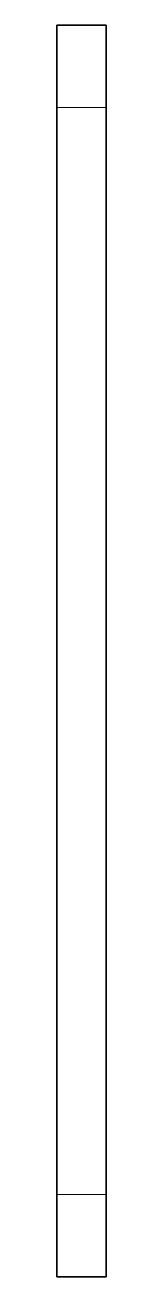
# Model space of a CAD drawing. Extents: x -131 to 1002, y -402 to 783.
# Drawn here: x 103.2 to 106.2, y 170.9 to 246.6 of the extents above; entities that cross this region are included whole.
import ezdxf

# ---------------------------------------------------------------- set-up
doc = ezdxf.new("R2010")
doc.units = 0

msp = doc.modelspace()

# ---------------------------------------------------------------- linework, layer by layer
at = {"color": 7, "lineweight": 35, "ltscale": 0.125}
for p, q in [((103.221, 246.622), (103.221, 241.622)), ((106.221, 246.622), (106.221, 241.622)), ((103.221, 175.862), (103.221, 170.862)), ((106.221, 175.862), (106.221, 170.862))]:
    msp.add_line(p, q, dxfattribs=at)
at = {"color": 7, "lineweight": 35, "ltscale": 0.075}
for p, q in [((103.221, 246.622), (106.221, 246.622)), ((103.221, 170.862), (106.221, 170.862))]:
    msp.add_line(p, q, dxfattribs=at)
at = {"color": 7, "lineweight": 35}
for p, q in [((103.221, 175.862), (103.221, 241.622)), ((106.221, 175.862), (106.221, 241.622))]:
    msp.add_line(p, q, dxfattribs=at)
at = {"color": 7, "lineweight": 13, "ltscale": 0.075}
for p, q in [((103.221, 241.622), (106.221, 241.622)), ((103.221, 175.862), (106.221, 175.862))]:
    msp.add_line(p, q, dxfattribs=at)

doc.saveas('drawing.dxf')
